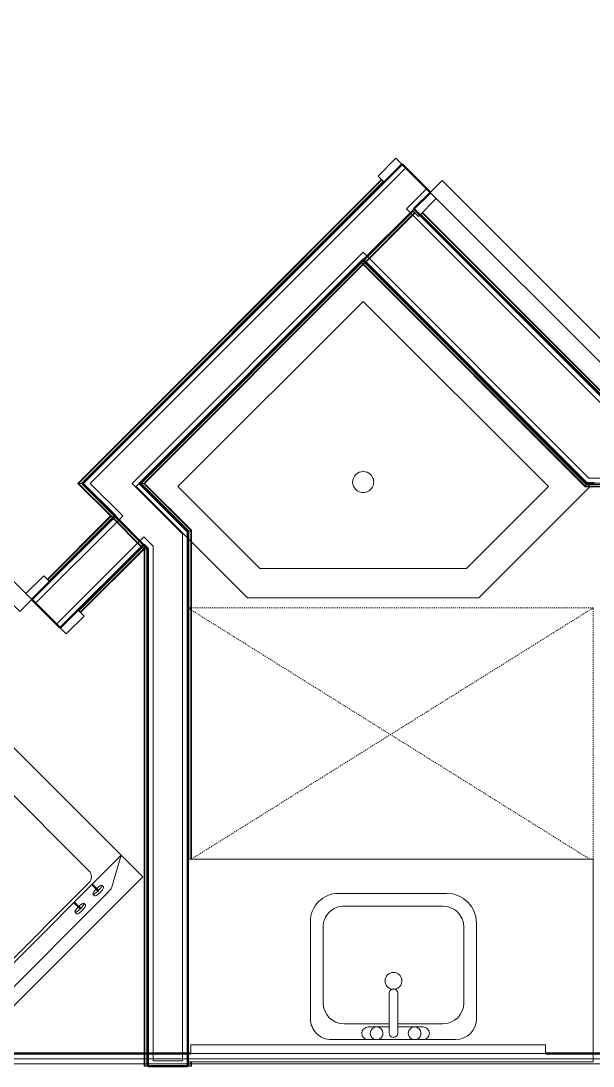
# Model space of a CAD drawing. Header units: inches. Extents: x -4235 to -464, y 9706 to 12425.
# Drawn here: x -2403.8 to -2336.1, y 11685.7 to 11809.5 of the extents above; entities that cross this region are included whole.
import ezdxf

# ---------------------------------------------------------------- set-up
doc = ezdxf.new("R2010")
doc.units = ezdxf.units.IN
doc.header["$MEASUREMENT"] = 0
doc.linetypes.add('Dash', pattern=[0.25, 0.125, -0.125])
for name, color, linetype, lineweight in [('0-1', 7, 'Continuous', 5), ('0-2', 10, 'Continuous', 9), ('A-DOOR-1', 7, 'Continuous', 9), ('A-DOOR-2', 90, 'Continuous', 20), ('A-DOOR-FRAM-1', 90, 'Continuous', 20), ('A-GENM-HDLN-1', 7, 'Dash', 9), ('A-GENM-HDLN-2', 254, 'Dash', 9), ('A-GENM-HDLN-3', 10, 'Dash', 9), ('A-WALL-1', 250, 'Continuous', 50), ('A-WALL-2', 50, 'Continuous', 13), ('A-WALL-3', 10, 'Continuous', 9), ('A-WALL-4', 254, 'Continuous', 9), ('A-WALL-5', 7, 'Continuous', 9), ('I-WALL-1', 250, 'Continuous', 50), ('I-WALL-2', 10, 'Continuous', 9), ('I-WALL-3', 254, 'Continuous', 9), ('I-WALL-4', 7, 'Continuous', 9), ('P-SANR-FIXT-1', 7, 'Continuous', 9), ('P-SANR-FIXT-2', 254, 'Continuous', 9), ('Q-CASE-1', 254, 'Continuous', 9), ('Q-CASE-2', 7, 'Continuous', 9), ('Q-CASE-3', 10, 'Continuous', 9), ('Q-SPCQ-1', 7, 'Continuous', 9)]:
    doc.layers.add(name, color=color, linetype=linetype, lineweight=lineweight)

# ---------------------------------------------------------------- blocks, each defined once
blk = doc.blocks.new('Basic Wall _ INT - W4BØF - _5_8 GYP - 2X4 WOOD_BATT_ - 5_8 GYP_ - ___-2690302-BACKGROUND - 1ST FLOOR')
at = {"layer": 'A-WALL-3'}
for p, q in [((-2384.04, 11749.02), (-2384.06, 11749.01)), ((-2383.86, 11749.09), (-2383.92, 11749.07)), ((-2383.71, 11749.15), (-2383.86, 11749.09)), ((-2383.65, 11749.18), (-2383.71, 11749.15)), ((-2384.06, 11685.74), (-2384.06, 11686.24)), ((-2384.06, 11685.74), (-2384.04, 11685.74)), ((-2383.92, 11685.74), (-2383.86, 11685.74)), ((-2383.86, 11685.74), (-2383.71, 11685.74)), ((-2383.71, 11686.24), (-2383.71, 11685.74)), ((-2383.71, 11685.74), (-2383.65, 11685.74))]:
    blk.add_line(p, q, dxfattribs=at)
at = {"layer": 'A-WALL-4'}
for p, q in [((-2384.06, 11710.24), (-2384.06, 11749.01)), ((-2383.71, 11749.15), (-2383.71, 11710.24)), ((-2384.02, 11685.74), (-2384.06, 11685.74)), ((-2384, 11685.74), (-2384.02, 11685.74)), ((-2383.94, 11685.74), (-2384, 11685.74)), ((-2383.94, 11685.74), (-2383.94, 11686.24)), ((-2383.86, 11685.74), (-2383.94, 11685.74)), ((-2383.65, 11685.74), (-2383.86, 11685.74)), ((-2383.65, 11686.24), (-2383.65, 11685.74))]:
    blk.add_line(p, q, dxfattribs=at)
at = {"layer": 'A-WALL-5'}
for p, q in [((-2383.94, 11710.24), (-2383.94, 11749.06)), ((-2383.65, 11749.18), (-2383.65, 11710.24))]:
    blk.add_line(p, q, dxfattribs=at)
at = {"layer": 'A-WALL-5', "flags": 128}
for points in [[(-2384.02, 11749.03), (-2384, 11749.03), (-2383.98, 11749.04), (-2383.96, 11749.05), (-2383.95, 11749.05), (-2383.94, 11749.06), (-2383.94, 11749.06)], [(-2383.94, 11749.06), (-2383.92, 11749.07), (-2383.86, 11749.09), (-2383.77, 11749.13), (-2383.65, 11749.18)]]:
    blk.add_lwpolyline(points, dxfattribs=at)
blk = doc.blocks.new('Basic Wall _ INT - W4BØF - _5_8 GYP - 2X4 WOOD_BATT_ - 5_8 GYP_ - ___-2690301-BACKGROUND - 1ST FLOOR')
at = {"layer": 'A-WALL-3'}
for p, q in [((-2389.16, 11746.89), (-2389.23, 11746.87)), ((-2389.02, 11746.95), (-2389.16, 11746.89)), ((-2388.95, 11746.98), (-2389.02, 11746.96)), ((-2388.81, 11747.04), (-2388.84, 11747.03)), ((-2389.16, 11687.24), (-2389.16, 11685.74)), ((-2388.81, 11685.74), (-2388.81, 11687.24)), ((-2389.23, 11685.74), (-2389.16, 11685.74)), ((-2389.16, 11685.74), (-2389.02, 11685.74)), ((-2389.02, 11685.74), (-2388.95, 11685.74)), ((-2388.84, 11685.74), (-2388.81, 11685.74))]:
    blk.add_line(p, q, dxfattribs=at)
at = {"layer": 'A-WALL-4'}
for p, q in [((-2389.16, 11746.89), (-2389.16, 11687.24)), ((-2388.81, 11687.24), (-2388.81, 11747.04)), ((-2389.23, 11687.24), (-2389.23, 11685.74)), ((-2388.94, 11687.24), (-2388.94, 11685.74)), ((-2388.94, 11685.74), (-2389.23, 11685.74)), ((-2388.93, 11685.74), (-2388.94, 11685.74)), ((-2388.91, 11685.74), (-2388.93, 11685.74)), ((-2388.9, 11685.74), (-2388.91, 11685.74)), ((-2388.88, 11685.74), (-2388.9, 11685.74)), ((-2388.86, 11685.74), (-2388.88, 11685.74)), ((-2388.81, 11685.74), (-2388.86, 11685.74))]:
    blk.add_line(p, q, dxfattribs=at)
at = {"layer": 'A-WALL-5'}
for p, q in [((-2389.23, 11746.87), (-2389.23, 11687.24)), ((-2388.94, 11746.99), (-2388.94, 11687.24))]:
    blk.add_line(p, q, dxfattribs=at)
at = {"layer": 'A-WALL-5', "flags": 128}
for points in [[(-2389.23, 11746.87), (-2389.11, 11746.92), (-2389.02, 11746.96), (-2388.96, 11746.98), (-2388.94, 11746.99)], [(-2388.94, 11746.99), (-2388.94, 11746.99), (-2388.93, 11746.99), (-2388.91, 11747), (-2388.9, 11747.01), (-2388.88, 11747.01), (-2388.86, 11747.02)]]:
    blk.add_lwpolyline(points, dxfattribs=at)
blk = doc.blocks.new('Basic Wall _ INT - W4BØF - _5_8 GYP - 2X4 WOOD_BATT_ - 5_8 GYP_ - ___-2690304-BACKGROUND - 1ST FLOOR')
at = {"layer": 'A-WALL-3'}
for p, q in [((-2397, 11754.73), (-2397.09, 11754.73)), ((-2396.79, 11754.73), (-2397, 11754.73)), ((-2396.7, 11754.73), (-2396.79, 11754.73)), ((-2396.5, 11754.73), (-2396.54, 11754.73)), ((-2393.1, 11750.83), (-2393.18, 11750.91)), ((-2393.03, 11750.76), (-2393.1, 11750.83)), ((-2389.54, 11747.27), (-2392.88, 11750.61)), ((-2392.64, 11750.87), (-2389.28, 11747.51)), ((-2389.32, 11747.05), (-2389.39, 11747.12)), ((-2389.24, 11746.97), (-2389.32, 11747.05)), ((-2389.23, 11746.87), (-2389.16, 11746.89)), ((-2389.16, 11746.89), (-2389.02, 11746.95)), ((-2389.02, 11746.96), (-2388.95, 11746.98)), ((-2388.84, 11747.03), (-2388.81, 11747.04))]:
    blk.add_line(p, q, dxfattribs=at)
at = {"layer": 'A-WALL-4'}
for p, q in [((-2393.18, 11750.91), (-2397, 11754.73)), ((-2396.5, 11754.73), (-2392.64, 11750.87)), ((-2393.14, 11750.79), (-2393.23, 11750.87)), ((-2389.59, 11747.23), (-2392.92, 11750.56)), ((-2392.72, 11750.77), (-2389.83, 11747.88)), ((-2389.81, 11747.86), (-2389.37, 11747.42)), ((-2389.28, 11747.51), (-2388.81, 11747.04)), ((-2389.37, 11747.01), (-2389.43, 11747.07)), ((-2389.28, 11746.93), (-2389.37, 11747.01)), ((-2389.16, 11746.89), (-2389.24, 11746.97))]:
    blk.add_line(p, q, dxfattribs=at)
at = {"layer": 'A-WALL-5'}
for p, q in [((-2393.23, 11750.87), (-2397.09, 11754.73)), ((-2396.68, 11754.73), (-2392.72, 11750.77)), ((-2389.37, 11747.42), (-2388.94, 11746.99)), ((-2389.23, 11746.87), (-2389.28, 11746.92))]:
    blk.add_line(p, q, dxfattribs=at)
at = {"layer": 'A-WALL-5', "flags": 128}
for points in [[(-2397.09, 11754.73), (-2396.92, 11754.73), (-2396.79, 11754.73), (-2396.71, 11754.73), (-2396.68, 11754.73)], [(-2396.68, 11754.73), (-2396.67, 11754.73), (-2396.66, 11754.73), (-2396.64, 11754.73), (-2396.62, 11754.73), (-2396.59, 11754.73), (-2396.56, 11754.73)], [(-2388.94, 11746.99), (-2388.96, 11746.98), (-2389.02, 11746.96), (-2389.11, 11746.92), (-2389.23, 11746.87)], [(-2388.86, 11747.02), (-2388.88, 11747.01), (-2388.9, 11747.01), (-2388.91, 11747), (-2388.93, 11746.99), (-2388.94, 11746.99), (-2388.94, 11746.99)]]:
    blk.add_lwpolyline(points, dxfattribs=at)
blk = doc.blocks.new('Basic Wall _ INT - W4BØF - _5_8 GYP - 2X4 WOOD_BATT_ - 5_8 GYP_ - ___-2690303-BACKGROUND - 1ST FLOOR')
at = {"layer": 'A-WALL-3'}
for p, q in [((-2389.75, 11754.73), (-2389.78, 11754.73)), ((-2389.5, 11754.73), (-2389.59, 11754.73)), ((-2389.29, 11754.73), (-2389.49, 11754.73)), ((-2389.2, 11754.73), (-2389.29, 11754.73)), ((-2384.06, 11749.01), (-2384.04, 11749.02)), ((-2383.92, 11749.07), (-2383.86, 11749.09)), ((-2383.86, 11749.09), (-2383.71, 11749.15)), ((-2383.71, 11749.15), (-2383.65, 11749.18))]:
    blk.add_line(p, q, dxfattribs=at)
at = {"layer": 'A-WALL-4'}
for p, q in [((-2389.78, 11754.73), (-2384.06, 11749.01)), ((-2383.71, 11749.15), (-2389.29, 11754.73))]:
    blk.add_line(p, q, dxfattribs=at)
at = {"layer": 'A-WALL-5'}
for p, q in [((-2383.94, 11749.06), (-2389.61, 11754.73)), ((-2383.65, 11749.18), (-2389.2, 11754.73))]:
    blk.add_line(p, q, dxfattribs=at)
at = {"layer": 'A-WALL-5', "flags": 128}
for points in [[(-2389.72, 11754.73), (-2389.69, 11754.73), (-2389.67, 11754.73), (-2389.64, 11754.73), (-2389.62, 11754.73), (-2389.61, 11754.73), (-2389.61, 11754.73)], [(-2389.61, 11754.73), (-2389.58, 11754.73), (-2389.5, 11754.73), (-2389.37, 11754.73), (-2389.2, 11754.73)], [(-2383.94, 11749.06), (-2383.94, 11749.06), (-2383.95, 11749.05), (-2383.96, 11749.05), (-2383.98, 11749.04), (-2384, 11749.03), (-2384.02, 11749.03)], [(-2383.65, 11749.18), (-2383.77, 11749.13), (-2383.86, 11749.09), (-2383.92, 11749.07), (-2383.94, 11749.06)]]:
    blk.add_lwpolyline(points, dxfattribs=at)
blk = doc.blocks.new('M_Sink Vanity-Square - 500 x 440mm-1352614-BACKGROUND - 1ST FLOOR')
at = {"layer": 'P-SANR-FIXT-1'}
for p, q in [((7.96, 7.09), (-6.72, 7.09)), ((3.62, 7.09), (-2.88, 7.09)), ((0.12, 6.33), (0.12, 1.59)), ((1.12, 6.33), (1.12, 1.59)), ((0.12, 5.22), (-5.22, 5.22)), ((-2.88, 5.59), (0.12, 5.59)), ((1.12, 5.59), (3.62, 5.59)), ((6.46, 5.22), (1.12, 5.22)), ((-9.22, 4.59), (-9.22, -6.73)), ((10.46, -6.91), (10.46, 4.59)), ((-7.72, 2.72), (-7.72, -6.23)), ((8.96, -6.23), (8.96, 2.72)), ((-5.22, -8.73), (6.46, -8.73)), ((-5.72, -10.23), (7.14, -10.23))]:
    blk.add_line(p, q, dxfattribs=at)
for centre, radius, start, end in [((-6.72, 4.59), 2.5, 90, 180), ((-2.88, 6.34), 0.75, 90, 270), ((-1.88, 6.34), 0.75, 360, 180), ((-1.88, 6.34), 0.75, 180, 0), ((0.62, 6.33), 0.5, 360, 180), ((2.62, 6.34), 0.75, 360, 180), ((2.62, 6.34), 0.75, 180, 360), ((3.62, 6.34), 0.75, 270, 90), ((7.96, 4.59), 2.5, 360, 90), ((-5.22, 2.72), 2.5, 90, 180), ((6.46, 2.72), 2.5, 0, 90), ((0.62, 1.59), 0.5, 180, 0), ((0.62, 0.13), 1, 360, 180), ((0.62, 0.13), 1, 180, 0), ((-5.72, -6.73), 3.5, 180, 270), ((-5.22, -6.23), 2.5, 180, 270), ((6.46, -6.23), 2.5, 270, 0), ((7.14, -6.91), 3.32, 270, 0)]:
    blk.add_arc(centre, radius, start, end, dxfattribs=at)
blk = doc.blocks.new('Bath Vanity - Bath Vanity 48_-2551079-BACKGROUND - 1ST FLOOR')
at = {"layer": 'Q-CASE-1'}
for p, q in [((24.74, 0), (-23.26, 0)), ((-23.26, 0), (-23.26, -1)), ((24.74, -24), (24.74, -1))]:
    blk.add_line(p, q, dxfattribs=at)
at = {"layer": 'Q-CASE-2'}
for p, q in [((-23.26, -1), (-23.26, -24)), ((-23.26, -24), (24.74, -24))]:
    blk.add_line(p, q, dxfattribs=at)
at = {"layer": 'Q-CASE-3'}
blk.add_line((24.74, -1), (24.74, 0), dxfattribs=at)
blk = doc.blocks.new('Shower Base-Corner - 38_ x 38_-1684436-BACKGROUND - 1ST FLOOR')
at = {"layer": 'P-SANR-FIXT-1'}
for p, q in [((0, 38), (18.62, 38)), ((0, 37.45), (0, 38)), ((18.62, 38), (38, 18.62)), ((3.49, 34.51), (17.18, 34.51)), ((3.49, 3.49), (3.49, 34.51)), ((17.18, 34.51), (34.51, 17.18)), ((38, 18.62), (38, 8.63)), ((34.51, 17.18), (34.51, 3.49)), ((34.51, 3.49), (3.49, 3.49))]:
    blk.add_line(p, q, dxfattribs=at)
for start, end in [(360, 180), (180, 0)]:
    blk.add_arc((18.62, 18.62), 1.25, start, end, dxfattribs=at)
at = {"layer": 'P-SANR-FIXT-2'}
for p, q in [((0, 0), (0, 37.45)), ((38, 8.63), (38, 0)), ((38, 0), (0, 0))]:
    blk.add_line(p, q, dxfattribs=at)
blk = doc.blocks.new('Basic Wall _ INT - W8BØF - _5_8 GYP - 2X8 WOOD_BATT_ - 5_8 GYP_ - ___-2704243-BACKGROUND - 1ST FLOOR')
at = {"layer": 'I-WALL-2'}
for p, q in [((-2329.49, 11759.63), (-2329.46, 11759.69)), ((-2329.46, 11759.69), (-2329.4, 11759.84)), ((-2329.4, 11759.84), (-2329.37, 11759.9)), ((-2329.54, 11759.49), (-2329.53, 11759.51))]:
    blk.add_line(p, q, dxfattribs=at)
at = {"layer": 'I-WALL-3'}
for p, q in [((-2356.58, 11786.52), (-2329.54, 11759.49)), ((-2329.4, 11759.84), (-2356.33, 11786.77))]:
    blk.add_line(p, q, dxfattribs=at)
at = {"layer": 'I-WALL-4'}
for p, q in [((-2329.49, 11759.61), (-2356.49, 11786.61)), ((-2329.37, 11759.9), (-2356.29, 11786.81)), ((-2329.53, 11759.53), (-2329.54, 11759.49))]:
    blk.add_line(p, q, dxfattribs=at)
at = {"layer": 'I-WALL-4', "flags": 128}
for points in [[(-2329.37, 11759.9), (-2329.42, 11759.78), (-2329.46, 11759.69), (-2329.48, 11759.63), (-2329.49, 11759.61)], [(-2329.49, 11759.61), (-2329.49, 11759.61), (-2329.5, 11759.6), (-2329.5, 11759.59), (-2329.51, 11759.57), (-2329.52, 11759.55), (-2329.53, 11759.53)]]:
    blk.add_lwpolyline(points, dxfattribs=at)
blk = doc.blocks.new('Basic Wall _ INT - W8BØF - _5_8 GYP - 2X8 WOOD_BATT_ - 5_8 GYP_ - ___-2699031-BACKGROUND - 1ST FLOOR')
at = {"layer": 'I-WALL-2'}
for p, q in [((-2363.59, 11780.92), (-2363.38, 11781.13)), ((-2363.54, 11780.97), (-2363.59, 11780.92)), ((-2363.44, 11781.07), (-2363.5, 11781.01)), ((-2363.34, 11780.76), (-2363.39, 11780.81)), ((-2363.38, 11781.13), (-2363.34, 11781.17)), ((-2363.25, 11780.68), (-2363.32, 11780.74)), ((-2363.3, 11781.22), (-2363.31, 11781.2)), ((-2336.83, 11754.71), (-2336.82, 11754.74)), ((-2336.99, 11754.32), (-2336.96, 11754.39)), ((-2336.96, 11754.39), (-2336.9, 11754.53)), ((-2336.9, 11754.53), (-2336.87, 11754.6))]:
    blk.add_line(p, q, dxfattribs=at)
at = {"layer": 'I-WALL-3'}
for p, q in [((-2363.38, 11780.72), (-2363.43, 11780.77)), ((-2363.34, 11781.17), (-2363.33, 11781.19)), ((-2363.33, 11781.19), (-2363.3, 11781.22)), ((-2363.3, 11781.22), (-2336.82, 11754.74)), ((-2363.3, 11780.63), (-2363.36, 11780.7)), ((-2336.96, 11754.39), (-2363.25, 11780.68))]:
    blk.add_line(p, q, dxfattribs=at)
at = {"layer": 'I-WALL-4'}
for p, q in [((-2363.38, 11781.13), (-2336.87, 11754.61)), ((-2336.99, 11754.32), (-2363.3, 11780.63)), ((-2336.82, 11754.74), (-2336.83, 11754.69))]:
    blk.add_line(p, q, dxfattribs=at)
at = {"layer": 'I-WALL-4', "flags": 128}
for points in [[(-2336.87, 11754.61), (-2336.88, 11754.59), (-2336.9, 11754.53), (-2336.94, 11754.44), (-2336.99, 11754.32)], [(-2336.83, 11754.69), (-2336.84, 11754.67), (-2336.85, 11754.65), (-2336.86, 11754.64), (-2336.86, 11754.62), (-2336.87, 11754.61), (-2336.87, 11754.61)]]:
    blk.add_lwpolyline(points, dxfattribs=at)
blk = doc.blocks.new('Basic Wall _ INT - W4BØF - _5_8 GYP - 2X4 WOOD_BATT_ - 5_8 GYP_ - ___-2690309-BACKGROUND - 1ST FLOOR')
at = {"layer": 'A-WALL-3'}
for p, q in [((-2336.82, 11754.74), (-2336.83, 11754.71)), ((-2336.96, 11754.39), (-2336.99, 11754.32)), ((-2336.9, 11754.53), (-2336.96, 11754.39)), ((-2336.87, 11754.6), (-2336.9, 11754.53))]:
    blk.add_line(p, q, dxfattribs=at)
at = {"layer": 'A-WALL-4'}
for p, q in [((-2336.82, 11754.74), (-2295.86, 11754.74)), ((-2295.86, 11754.39), (-2336.96, 11754.39))]:
    blk.add_line(p, q, dxfattribs=at)
at = {"layer": 'A-WALL-5'}
for p, q in [((-2336.83, 11754.69), (-2336.82, 11754.74)), ((-2295.86, 11754.32), (-2336.99, 11754.32)), ((-2336.87, 11754.61), (-2295.86, 11754.61))]:
    blk.add_line(p, q, dxfattribs=at)
at = {"layer": 'A-WALL-5', "flags": 128}
for points in [[(-2336.99, 11754.32), (-2336.94, 11754.44), (-2336.9, 11754.53), (-2336.88, 11754.59), (-2336.87, 11754.61)], [(-2336.87, 11754.61), (-2336.87, 11754.61), (-2336.86, 11754.62), (-2336.86, 11754.64), (-2336.85, 11754.65), (-2336.84, 11754.67), (-2336.83, 11754.69)]]:
    blk.add_lwpolyline(points, dxfattribs=at)
blk = doc.blocks.new('SWING - SINGLE - FLUSH - 2-10 x 6-8 - PRIVACY-3199407-BACKGROUND - 1ST FLOOR')
at = {"layer": 'A-DOOR-1'}
blk.add_arc((17, 2.37), 34.07, 93.3657, 180, dxfattribs=at)
at = {"layer": 'A-DOOR-2'}
for p, q in [((15, 2.37), (15, 36.38)), ((17, 36.38), (15, 36.38)), ((17, 2.37), (17, 36.38)), ((17, 2.37), (15, 2.37))]:
    blk.add_line(p, q, dxfattribs=at)
at = {"layer": 'A-DOOR-FRAM-1'}
for p, q in [((-17, 3.37), (-20, 3.37)), ((-20, 3.37), (-20, 2.37)), ((-17, 2.37), (-17, 3.37)), ((20, 3.37), (17, 3.37)), ((17, 3.37), (17, 2.37)), ((20, 2.37), (20, 3.37)), ((-20, 2.37), (-17, 2.37)), ((17, 2.37), (20, 2.37)), ((-17, -2.38), (-20, -2.38)), ((-20, -2.38), (-20, -3.38)), ((-17, -3.38), (-17, -2.38)), ((20, -2.38), (17, -2.38)), ((17, -2.38), (17, -3.38)), ((20, -3.38), (20, -2.38)), ((-20, -3.38), (-17, -3.38)), ((17, -3.38), (20, -3.38))]:
    blk.add_line(p, q, dxfattribs=at)
blk = doc.blocks.new('ADA Clearances - 30_x48_-V12-BACKGROUND - 1ST FLOOR')
at = {"layer": 'A-GENM-HDLN-1'}
for p, q in [((14.74, -23.59), (-15, 24)), ((14.75, 24), (-15, 24)), ((-15, 24), (-15, -23.59)), ((-14.74, -23.59), (14.75, 23.6))]:
    blk.add_line(p, q, dxfattribs=at)
at = {"layer": 'A-GENM-HDLN-2'}
for p, q in [((-15, -23.59), (-15, -23.69)), ((-15, -23.71), (-15, -23.78)), ((-15, -23.8), (-15, -23.85)), ((-14.9, -23.85), (-14.87, -23.8)), ((-14.87, -23.78), (-14.82, -23.71)), ((-14.81, -23.69), (-14.74, -23.59))]:
    blk.add_line(p, q, dxfattribs=at)
at = {"layer": 'A-GENM-HDLN-3'}
blk.add_line((-15, -24), (14.75, -24), dxfattribs=at)
blk = doc.blocks.new('Basic Wall _ INT - W4BØF - _5_8 GYP - 2X4 WOOD_BATT_ - 5_8 GYP_ - ___-2690314-BACKGROUND - 1ST FLOOR')
at = {"layer": 'A-WALL-3'}
for p, q in [((-2302.27, 11842.21), (-2302.28, 11842.23)), ((-2302.2, 11842.03), (-2302.22, 11842.09)), ((-2302.14, 11841.88), (-2302.2, 11842.02)), ((-2302.11, 11841.82), (-2302.14, 11841.88)), ((-2309.38, 11835.13), (-2306.02, 11838.49)), ((-2306.24, 11837.78), (-2308.69, 11835.33)), ((-2305.77, 11838.24), (-2306.21, 11837.8)), ((-2305.56, 11838.45), (-2305.63, 11838.39)), ((-2305.48, 11838.54), (-2305.56, 11838.45)), ((-2308.69, 11835.32), (-2309.13, 11834.89)), ((-2309.34, 11834.68), (-2309.42, 11834.59)), ((-2309.27, 11834.74), (-2309.34, 11834.68)), ((-2331.3, 11813.21), (-2329.18, 11815.33)), ((-2363.3, 11781.22), (-2357.46, 11787.05)), ((-2357.48, 11786.54), (-2363.04, 11780.97)), ((-2357.21, 11786.8), (-2357.47, 11786.54)), ((-2363.26, 11780.76), (-2363.34, 11780.68)), ((-2363.19, 11780.83), (-2363.25, 11780.76)), ((-2389.78, 11754.73), (-2389.75, 11754.73)), ((-2389.59, 11754.73), (-2389.5, 11754.73)), ((-2389.49, 11754.73), (-2389.29, 11754.73)), ((-2389.29, 11754.73), (-2389.2, 11754.73))]:
    blk.add_line(p, q, dxfattribs=at)
at = {"layer": 'A-WALL-4'}
for p, q in [((-2306.02, 11838.49), (-2302.28, 11842.23)), ((-2302.14, 11841.88), (-2305.48, 11838.54)), ((-2308.85, 11835.49), (-2306.38, 11837.95)), ((-2306.2, 11837.73), (-2308.64, 11835.28)), ((-2306.37, 11837.96), (-2305.93, 11838.4)), ((-2305.73, 11838.2), (-2306.17, 11837.76)), ((-2305.52, 11838.41), (-2305.58, 11838.34)), ((-2305.43, 11838.49), (-2305.52, 11838.41)), ((-2309.29, 11835.05), (-2308.85, 11835.49)), ((-2308.65, 11835.28), (-2309.09, 11834.84)), ((-2329.18, 11815.33), (-2309.41, 11835.1)), ((-2309.42, 11834.59), (-2328.93, 11815.09)), ((-2309.29, 11834.63), (-2309.38, 11834.55)), ((-2309.23, 11834.7), (-2309.29, 11834.63)), ((-2357.64, 11786.7), (-2357.37, 11786.96)), ((-2363.21, 11781.13), (-2357.66, 11786.68)), ((-2357.43, 11786.49), (-2363, 11780.93)), ((-2357.17, 11786.76), (-2357.43, 11786.5)), ((-2389.78, 11754.73), (-2363.3, 11781.22)), ((-2363.21, 11780.72), (-2363.29, 11780.63)), ((-2363.15, 11780.78), (-2363.21, 11780.72)), ((-2363.34, 11780.68), (-2389.29, 11754.73))]:
    blk.add_line(p, q, dxfattribs=at)
at = {"layer": 'A-WALL-5'}
for p, q in [((-2305.93, 11838.4), (-2302.23, 11842.1)), ((-2302.11, 11841.82), (-2305.43, 11838.49)), ((-2329.09, 11815.25), (-2309.32, 11835.02)), ((-2309.38, 11834.55), (-2328.89, 11815.04)), ((-2389.61, 11754.73), (-2363.21, 11781.13)), ((-2363.3, 11780.63), (-2389.2, 11754.73))]:
    blk.add_line(p, q, dxfattribs=at)
at = {"layer": 'A-WALL-5', "flags": 128}
for points in [[(-2302.26, 11842.19), (-2302.26, 11842.17), (-2302.25, 11842.15), (-2302.24, 11842.13), (-2302.24, 11842.12), (-2302.23, 11842.11), (-2302.23, 11842.1)], [(-2302.23, 11842.1), (-2302.22, 11842.09), (-2302.2, 11842.03), (-2302.16, 11841.94), (-2302.11, 11841.82)], [(-2389.61, 11754.73), (-2389.61, 11754.73), (-2389.62, 11754.73), (-2389.64, 11754.73), (-2389.67, 11754.73), (-2389.69, 11754.73), (-2389.72, 11754.73)], [(-2389.2, 11754.73), (-2389.37, 11754.73), (-2389.5, 11754.73), (-2389.58, 11754.73), (-2389.61, 11754.73)]]:
    blk.add_lwpolyline(points, dxfattribs=at)
blk = doc.blocks.new('Basic Wall _ INT - W4BØF - _5_8 GYP - 2X4 WOOD_BATT_ - 5_8 GYP_ - ___-2690313-BACKGROUND - 1ST FLOOR')
at = {"layer": 'A-WALL-3'}
for p, q in [((-2304.4, 11847.33), (-2304.42, 11847.39)), ((-2304.34, 11847.19), (-2304.4, 11847.33)), ((-2304.31, 11847.12), (-2304.33, 11847.18)), ((-2304.25, 11846.98), (-2304.26, 11847)), ((-2334.66, 11816.57), (-2332.54, 11818.69)), ((-2360.82, 11790.41), (-2358.7, 11792.53)), ((-2397.09, 11754.73), (-2397, 11754.73)), ((-2397, 11754.73), (-2396.79, 11754.73)), ((-2396.79, 11754.73), (-2396.7, 11754.73)), ((-2396.54, 11754.73), (-2396.5, 11754.73))]:
    blk.add_line(p, q, dxfattribs=at)
at = {"layer": 'A-WALL-4'}
for p, q in [((-2304.4, 11847.33), (-2332.78, 11818.94)), ((-2309, 11842.23), (-2304.25, 11846.98)), ((-2332.54, 11818.69), (-2309.01, 11842.22)), ((-2361.07, 11790.66), (-2378.82, 11772.91)), ((-2393.1, 11758.13), (-2360.82, 11790.41)), ((-2378.85, 11772.88), (-2397, 11754.73)), ((-2396.5, 11754.73), (-2393.14, 11758.09))]:
    blk.add_line(p, q, dxfattribs=at)
at = {"layer": 'A-WALL-5'}
for p, q in [((-2304.42, 11847.39), (-2332.83, 11818.99)), ((-2304.3, 11847.1), (-2332.62, 11818.78)), ((-2361.11, 11790.7), (-2397.09, 11754.73)), ((-2360.91, 11790.5), (-2396.68, 11754.73))]:
    blk.add_line(p, q, dxfattribs=at)
at = {"layer": 'A-WALL-5', "flags": 128}
for points in [[(-2304.42, 11847.39), (-2304.37, 11847.27), (-2304.33, 11847.18), (-2304.31, 11847.12), (-2304.3, 11847.1)], [(-2304.3, 11847.1), (-2304.3, 11847.1), (-2304.3, 11847.09), (-2304.29, 11847.08), (-2304.28, 11847.06), (-2304.28, 11847.04), (-2304.27, 11847.02)], [(-2396.68, 11754.73), (-2396.71, 11754.73), (-2396.79, 11754.73), (-2396.92, 11754.73), (-2397.09, 11754.73)], [(-2396.56, 11754.73), (-2396.59, 11754.73), (-2396.62, 11754.73), (-2396.64, 11754.73), (-2396.66, 11754.73), (-2396.67, 11754.73), (-2396.68, 11754.73)]]:
    blk.add_lwpolyline(points, dxfattribs=at)
blk = doc.blocks.new('Washer-Kenmore-2-Top_Load_Washing_Machine - 3_3 cu_ft_ Top Load Washer - White-2273096-BACKGROUND - 1ST FLOOR')
at = {"layer": 'Q-SPCQ-1'}
for p, q in [((13.6, 13.15), (-13.6, 13.15)), ((-13.6, 13.15), (-13.6, -13.15)), ((13.6, 13.15), (-13.6, 13.15)), ((-13.6, 13.15), (-13.6, -13.15)), ((13.6, -13.15), (13.6, 13.15)), ((13.6, -13.15), (13.6, 13.15)), ((-10.29, 11.36), (-13.6, 9.55)), ((9.35, 11.55), (-9.35, 11.55)), ((13.6, 9.55), (10.29, 11.36)), ((-9.47, 10.44), (-9.47, 10.71)), ((-8.78, 10.59), (-8.78, 9.66)), ((-8.66, 9.66), (-8.66, 10.59)), ((-7.97, 10.44), (-7.97, 10.71)), ((-6.47, 10.44), (-6.47, 10.71)), ((-5.78, 10.59), (-5.78, 9.66)), ((-5.66, 9.66), (-5.66, 10.59)), ((-4.97, 10.44), (-4.97, 10.71)), ((5.72, 10.46), (5.72, 10.71)), ((7.09, 10.42), (7.16, 10.75)), ((7.09, 9.83), (7.09, 10.42)), ((7.35, 10.42), (7.28, 10.75)), ((7.35, 9.8), (7.35, 10.42)), ((8.72, 10.46), (8.72, 10.71)), ((-13.6, 9.55), (7.15, 9.55)), ((-8.6, 9.15), (8.6, 9.15)), ((13.6, 9.55), (7.29, 9.55)), ((-9.6, -8.15), (-9.6, 8.15)), ((9.6, 8.15), (9.6, -8.15)), ((8.6, -9.15), (-8.6, -9.15)), ((-13.6, -13.15), (13.6, -13.15)), ((-13.6, -13.15), (13.6, -13.15))]:
    blk.add_line(p, q, dxfattribs=at)
for centre, start, end in [((-8.6, 8.15), 90, 180), ((8.6, 8.15), 360, 90), ((-8.6, -8.15), 180, 270), ((8.6, -8.15), 270, 0)]:
    blk.add_arc(centre, 1, start, end, dxfattribs=at)
for centre, major_axis, ratio, start_param, end_param in [((-9.31, 11.31), (1.01, 0), 0.242536, 1.614583, 2.916764), ((9.31, 11.31), (1.01, 0), 0.242536, 0.224828, 1.527009), ((-8.72, 10.44), (0.75, 0), 0.215587, 1.570796, 4.628959), ((-8.72, 10.71), (0.75, 0), 0.242536, 1.570796, 3.141593), ((-8.72, 10.59), (0.0625, 0), 0.242536, 0, 3.141593), ((-8.72, 10.71), (-0.75, 0), 0.242536, 3.141593, 4.712389), ((-8.72, 10.44), (-0.75, 0), 0.215587, 1.654226, 4.712389), ((-5.72, 10.44), (0.75, 0), 0.215587, 1.570796, 4.628959), ((-5.72, 10.71), (-0.75, 0), 0.242536, 4.712389, 6.283185), ((-5.72, 10.59), (-0.0625, 0), 0.242536, 3.141593, 6.283185), ((-5.72, 10.71), (-0.75, 0), 0.242536, 3.141593, 4.712389), ((-5.72, 10.44), (0.75, 0), 0.215587, 4.795819, 7.853982), ((7.22, 10.46), (1.5, 0), 0.242536, 1.570796, 4.623232), ((7.22, 10.71), (-1.5, 0), 0.242536, 4.712389, 6.283185), ((7.22, 10.75), (-0.0625, 0), 0.242536, 3.141593, 6.283185), ((7.22, 10.71), (-1.5, 0), 0.242536, 3.141593, 4.712389), ((7.22, 10.46), (-1.5, 0), 0.242536, 1.659953, 4.712389), ((-8.72, 9.66), (-0.0625, 0), 0.242536, 0, 3.141593), ((-5.72, 9.66), (-0.0625, 0), 0.242536, 0, 3.141593), ((20.42, 9.83), (-13.33, 0), 0.242536, 0, 0.103279), ((7.22, 9.5), (-0.0625, 0), 0.242412, 0, 3.141593), ((-5.88, 9.83), (13.23, 0), 0.242536, 6.179125, 6.274169)]:
    blk.add_ellipse(centre, major_axis=major_axis, ratio=ratio, start_param=start_param, end_param=end_param, dxfattribs=at)
blk = doc.blocks.new('Basic Wall _ INT - W4BØF - _5_8 GYP - 2X4 WOOD_BATT_ - 5_8 GYP_ - ___-2690296-BACKGROUND - 1ST FLOOR')
at = {"layer": 'A-WALL-3'}
for p, q in [((-2389.26, 11747.49), (-2389.28, 11747.51)), ((-2389.24, 11747.46), (-2389.19, 11747.42)), ((-2389.19, 11747.42), (-2388.99, 11747.22)), ((-2389.08, 11747.3), (-2389.14, 11747.36)), ((-2389.24, 11747.05), (-2389.32, 11746.97)), ((-2389.18, 11747.12), (-2389.24, 11747.05)), ((-2388.99, 11747.22), (-2389.03, 11747.26)), ((-2399.18, 11737.61), (-2397.06, 11739.73)), ((-2435.24, 11701.55), (-2433.12, 11703.67)), ((-2444.43, 11692.36), (-2443.99, 11692.8)), ((-2444.43, 11692.36), (-2444.41, 11692.34)), ((-2444.4, 11692.33), (-2444.43, 11692.36)), ((-2444.34, 11692.27), (-2444.4, 11692.33)), ((-2444.14, 11692.07), (-2444.34, 11692.27)), ((-2444.29, 11692.21), (-2444.23, 11692.15)), ((-2443.74, 11692.55), (-2444.18, 11692.11)), ((-2444.18, 11692.11), (-2444.14, 11692.07))]:
    blk.add_line(p, q, dxfattribs=at)
at = {"layer": 'A-WALL-4'}
for p, q in [((-2397.06, 11739.73), (-2389.28, 11747.51)), ((-2389.28, 11747.51), (-2389.25, 11747.48)), ((-2389.25, 11747.48), (-2389.24, 11747.46)), ((-2389.32, 11746.97), (-2396.81, 11739.48)), ((-2389.2, 11747.01), (-2389.28, 11746.92)), ((-2389.13, 11747.07), (-2389.2, 11747.01)), ((-2443.99, 11692.8), (-2435.24, 11701.55)), ((-2435, 11701.3), (-2443.74, 11692.55)), ((-2444.34, 11692.27), (-2443.9, 11692.71)), ((-2443.7, 11692.51), (-2444.14, 11692.07))]:
    blk.add_line(p, q, dxfattribs=at)
at = {"layer": 'A-WALL-5'}
for p, q in [((-2396.97, 11739.64), (-2389.19, 11747.42)), ((-2389.28, 11746.92), (-2396.77, 11739.44)), ((-2443.9, 11692.71), (-2435.16, 11701.46)), ((-2434.95, 11701.25), (-2443.7, 11692.51))]:
    blk.add_line(p, q, dxfattribs=at)
blk = doc.blocks.new('Basic Wall _ INT - W4BØF - _5_8 GYP - 2X4 WOOD_BATT_ - 5_8 GYP_ - ___-2690295-BACKGROUND - 1ST FLOOR')
at = {"layer": 'A-WALL-3'}
for p, q in [((-2392.89, 11751.12), (-2392.93, 11751.16)), ((-2392.93, 11751.16), (-2392.73, 11750.96)), ((-2392.79, 11751.01), (-2392.85, 11751.07)), ((-2392.73, 11750.96), (-2392.69, 11750.91)), ((-2392.64, 11750.87), (-2392.66, 11750.88)), ((-2402.54, 11740.97), (-2400.42, 11743.09)), ((-2438.6, 11704.91), (-2436.48, 11707.03)), ((-2447.88, 11695.81), (-2448.08, 11696.01)), ((-2448.08, 11696.01), (-2448.04, 11695.97)), ((-2447.6, 11696.41), (-2448.04, 11695.97)), ((-2448, 11695.92), (-2447.94, 11695.86)), ((-2447.82, 11695.75), (-2447.88, 11695.81)), ((-2447.79, 11695.72), (-2447.82, 11695.75)), ((-2447.81, 11695.73), (-2447.79, 11695.72)), ((-2447.79, 11695.72), (-2447.35, 11696.16))]:
    blk.add_line(p, q, dxfattribs=at)
at = {"layer": 'A-WALL-4'}
for p, q in [((-2392.92, 11751.09), (-2392.99, 11751.01)), ((-2393.18, 11750.82), (-2400.67, 11743.34)), ((-2400.42, 11743.09), (-2392.64, 11750.87)), ((-2392.69, 11750.91), (-2392.67, 11750.9)), ((-2392.67, 11750.9), (-2392.64, 11750.87)), ((-2438.85, 11705.15), (-2447.6, 11696.41)), ((-2447.35, 11696.16), (-2438.6, 11704.91)), ((-2447.64, 11696.45), (-2448.08, 11696.01)), ((-2447.44, 11696.25), (-2447.88, 11695.81))]:
    blk.add_line(p, q, dxfattribs=at)
at = {"layer": 'A-WALL-5'}
for p, q in [((-2392.96, 11751.13), (-2393.04, 11751.06)), ((-2393.23, 11750.87), (-2400.71, 11743.38)), ((-2392.73, 11750.96), (-2400.51, 11743.18)), ((-2438.89, 11705.2), (-2447.64, 11696.45)), ((-2438.69, 11704.99), (-2447.44, 11696.25))]:
    blk.add_line(p, q, dxfattribs=at)
blk = doc.blocks.new('SWING - DOUBLE - FLUSH - 4-0 x 6-8 - DUMMY-3207495-BACKGROUND - 1ST FLOOR')
at = {"layer": 'A-DOOR-1'}
for p, q in [((-27, 2.375), (-27, 3.375)), ((-27, 3.375), (-24, 3.375)), ((-24, 3.375), (-24, 2.375)), ((24, 2.375), (24, 3.375)), ((24, 3.375), (27, 3.375)), ((27, 3.375), (27, 2.375)), ((-24, 2.375), (-27, 2.375)), ((27, 2.375), (24, 2.375)), ((-27, -2.375), (-24, -2.375)), ((-27, -3.375), (-27, -2.375)), ((-24, -2.375), (-24, -3.375)), ((24, -2.375), (27, -2.375)), ((24, -3.375), (24, -2.375)), ((27, -2.375), (27, -3.375)), ((-24, -3.375), (-27, -3.375)), ((27, -3.375), (24, -3.375))]:
    blk.add_line(p, q, dxfattribs=at)
for centre, start, end in [((-24, -2.375), 270, 0), ((24, -2.375), 180, 270)]:
    blk.add_arc(centre, 24, start, end, dxfattribs=at)
at = {"layer": 'A-DOOR-2'}
for p, q in [((-22, -2.375), (-24, -2.375)), ((-22, -26.375), (-22, -2.375)), ((22, -2.375), (24, -2.375)), ((22, -26.375), (22, -2.375)), ((-24, -3.375), (-24, -26.375)), ((24, -3.375), (24, -26.375)), ((-24, -26.375), (-22, -26.375)), ((24, -26.375), (22, -26.375))]:
    blk.add_line(p, q, dxfattribs=at)
blk = doc.blocks.new('BATHROOM MIRROR - BATHROOM MIRROR 42_-2844766-BACKGROUND - 1ST FLOOR')
at = {"layer": 'Q-CASE-2'}
for p, q in [((-20.26, -23), (21.74, -23)), ((-20.26, -23), (-20.26, -24)), ((21.74, -24), (21.74, -23)), ((21.74, -24), (-20.26, -24))]:
    blk.add_line(p, q, dxfattribs=at)
at = {"layer": 'Q-CASE-3'}
blk.add_line((18.74, -24), (-17.26, -24), dxfattribs=at)
blk = doc.blocks.new('CTR - 1st Phase - Unit Layouts_rvt-1-BACKGROUND - 1ST FLOOR')
at = {"layer": 'A-WALL-1'}
for p, q in [((-2358.7, 11792.53), (-2393.14, 11758.09)), ((-2355.34, 11789.17), (-2358.7, 11792.53)), ((-2357.29, 11787.23), (-2355.34, 11789.17)), ((-2389.78, 11754.73), (-2363.3, 11781.22)), ((-2393.14, 11758.09), (-2396.06, 11755.17)), ((-2396.06, 11755.17), (-2396.5, 11754.73)), ((-2396.5, 11754.73), (-2392.64, 11750.87)), ((-2384.06, 11749.01), (-2389.78, 11754.73)), ((-2392.64, 11750.87), (-2402.54, 11740.97)), ((-2384.06, 11748.12), (-2384.06, 11749.01)), ((-2399.18, 11737.61), (-2389.28, 11747.51)), ((-2389.28, 11747.51), (-2388.81, 11747.04)), ((-2384.06, 11742.29), (-2384.06, 11748.12)), ((-2388.81, 11747.04), (-2388.81, 11685.74)), ((-2384.06, 11685.74), (-2384.06, 11742.29)), ((-2402.54, 11740.97), (-2399.18, 11737.61)), ((-2388.81, 11685.74), (-2388.19, 11685.74)), ((-2388.19, 11685.74), (-2384.69, 11685.74)), ((-2384.69, 11685.74), (-2384.06, 11685.74))]:
    blk.add_line(p, q, dxfattribs=at)
at = {"layer": 'A-WALL-2'}
for p, q in [((-2358.26, 11792.09), (-2392.7, 11757.65)), ((-2355.78, 11789.61), (-2358.17, 11787.23)), ((-2358.17, 11787.23), (-2357.73, 11786.79)), ((-2329.8, 11758.86), (-2357.73, 11786.79)), ((-2363.3, 11782.1), (-2390.23, 11755.17)), ((-2363.3, 11782.1), (-2362.85, 11781.66)), ((-2336.56, 11755.36), (-2362.85, 11781.66)), ((-2395.62, 11754.73), (-2393.14, 11757.2)), ((-2393.14, 11757.2), (-2392.7, 11757.65)), ((-2391.76, 11750.87), (-2395.62, 11754.73)), ((-2390.67, 11754.73), (-2390.23, 11755.17)), ((-2384.69, 11748.75), (-2390.67, 11754.73)), ((-2326.3, 11755.36), (-2336.56, 11755.36)), ((-2392.2, 11750.43), (-2402.1, 11740.53)), ((-2391.76, 11750.87), (-2392.2, 11750.43)), ((-2384.69, 11748.75), (-2384.69, 11743.8)), ((-2389.72, 11747.95), (-2399.62, 11738.05)), ((-2389.28, 11748.39), (-2389.72, 11747.95)), ((-2388.19, 11747.3), (-2389.28, 11748.39)), ((-2388.19, 11747.3), (-2388.19, 11746.41)), ((-2388.19, 11746.41), (-2388.19, 11686.36)), ((-2384.69, 11743.8), (-2384.69, 11742.91)), ((-2384.69, 11742.91), (-2384.69, 11686.36)), ((-2388.19, 11686.36), (-2384.69, 11686.36))]:
    blk.add_line(p, q, dxfattribs=at)
at = {"layer": 'A-WALL-3'}
for p, q in [((-2358.7, 11792.53), (-2360.82, 11790.41)), ((-2360.82, 11790.41), (-2393.14, 11758.09)), ((-2389.78, 11754.73), (-2363.59, 11780.92)), ((-2363.59, 11780.92), (-2363.44, 11781.07)), ((-2396.5, 11754.73), (-2393.14, 11758.09)), ((-2396.5, 11754.73), (-2392.93, 11751.16)), ((-2384.06, 11749.01), (-2389.78, 11754.73)), ((-2392.93, 11751.16), (-2392.78, 11751.01)), ((-2392.93, 11750.57), (-2400.42, 11743.09)), ((-2392.85, 11750.66), (-2392.89, 11750.61)), ((-2392.67, 11750.84), (-2392.74, 11750.76)), ((-2384.06, 11749.01), (-2384.06, 11742.29)), ((-2389.57, 11747.22), (-2389.49, 11747.3)), ((-2389.49, 11747.3), (-2389.42, 11747.37)), ((-2389.14, 11747.37), (-2388.99, 11747.22)), ((-2397.06, 11739.73), (-2389.57, 11747.22)), ((-2388.99, 11747.22), (-2388.81, 11747.04)), ((-2388.81, 11747.04), (-2388.81, 11687.24)), ((-2400.42, 11743.09), (-2402.54, 11740.97)), ((-2384.06, 11710.24), (-2384.06, 11742.29)), ((-2399.18, 11737.61), (-2397.06, 11739.73)), ((-2388.81, 11687.24), (-2388.81, 11685.74)), ((-2384.06, 11685.74), (-2388.81, 11685.74)), ((-2384.06, 11685.74), (-2384.06, 11686.24))]:
    blk.add_line(p, q, dxfattribs=at)
at = {"layer": 'A-WALL-4'}
for p, q in [((-2358.7, 11792.53), (-2355.34, 11789.17)), ((-2399.18, 11737.61), (-2402.54, 11740.97))]:
    blk.add_line(p, q, dxfattribs=at)
at = {"layer": 'I-WALL-1'}
for p, q in [((-2329.54, 11759.49), (-2357.29, 11787.23)), ((-2363.3, 11781.22), (-2336.82, 11754.74)), ((-2336.82, 11754.74), (-2335.93, 11754.74))]:
    blk.add_line(p, q, dxfattribs=at)
at = {"layer": 'I-WALL-2'}
for p, q in [((-2329.54, 11759.49), (-2356.58, 11786.52)), ((-2363.14, 11781.06), (-2363.09, 11781.01)), ((-2363.07, 11780.99), (-2363, 11780.92)), ((-2363, 11780.92), (-2336.82, 11754.74)), ((-2324.79, 11754.74), (-2336.82, 11754.74))]:
    blk.add_line(p, q, dxfattribs=at)
at = {"layer": '0-2'}
for name, p in [('Basic Wall _ INT - W4BØF - _5_8 GYP - 2X4 WOOD_BATT_ - 5_8 GYP_ - ___-2690313-BACKGROUND - 1ST FLOOR', (0, 0)), ('Basic Wall _ INT - W4BØF - _5_8 GYP - 2X4 WOOD_BATT_ - 5_8 GYP_ - ___-2690314-BACKGROUND - 1ST FLOOR', (0, 0)), ('Basic Wall _ INT - W8BØF - _5_8 GYP - 2X8 WOOD_BATT_ - 5_8 GYP_ - ___-2704243-BACKGROUND - 1ST FLOOR', (0, 0)), ('Basic Wall _ INT - W8BØF - _5_8 GYP - 2X8 WOOD_BATT_ - 5_8 GYP_ - ___-2699031-BACKGROUND - 1ST FLOOR', (0, 0)), ('Basic Wall _ INT - W4BØF - _5_8 GYP - 2X4 WOOD_BATT_ - 5_8 GYP_ - ___-2690304-BACKGROUND - 1ST FLOOR', (0, 0)), ('Basic Wall _ INT - W4BØF - _5_8 GYP - 2X4 WOOD_BATT_ - 5_8 GYP_ - ___-2690303-BACKGROUND - 1ST FLOOR', (0, 0)), ('Basic Wall _ INT - W4BØF - _5_8 GYP - 2X4 WOOD_BATT_ - 5_8 GYP_ - ___-2690309-BACKGROUND - 1ST FLOOR', (0, 0)), ('Basic Wall _ INT - W4BØF - _5_8 GYP - 2X4 WOOD_BATT_ - 5_8 GYP_ - ___-2690295-BACKGROUND - 1ST FLOOR', (0, 0)), ('Basic Wall _ INT - W4BØF - _5_8 GYP - 2X4 WOOD_BATT_ - 5_8 GYP_ - ___-2690302-BACKGROUND - 1ST FLOOR', (0, 0)), ('Basic Wall _ INT - W4BØF - _5_8 GYP - 2X4 WOOD_BATT_ - 5_8 GYP_ - ___-2690296-BACKGROUND - 1ST FLOOR', (0, 0)), ('Basic Wall _ INT - W4BØF - _5_8 GYP - 2X4 WOOD_BATT_ - 5_8 GYP_ - ___-2690301-BACKGROUND - 1ST FLOOR', (0, 0)), ('BATHROOM MIRROR - BATHROOM MIRROR 42_-2844766-BACKGROUND - 1ST FLOOR', (-2363.44, 11711.24))]:
    blk.add_blockref(name, p, dxfattribs=at)
for name, p, rotation in [('SWING - SINGLE - FLUSH - 2-10 x 6-8 - PRIVACY-3199407-BACKGROUND - 1ST FLOOR', (-2345, 11802.87), 224.9999999999984), ('Shower Base-Corner - 38_ x 38_-1684436-BACKGROUND - 1ST FLOOR', (-2363.3, 11781.22), 224.9999999999824), ('SWING - DOUBLE - FLUSH - 4-0 x 6-8 - DUMMY-3207495-BACKGROUND - 1ST FLOOR', (-2417.83, 11722.32), 224.9999999999985), ('ADA Clearances - 30_x48_-V12-BACKGROUND - 1ST FLOOR', (-2360.06, 11724.99), 269.99999999993), ('Washer-Kenmore-2-Top_Load_Washing_Machine - 3_3 cu_ft_ Top Load Washer - White-2273096-BACKGROUND - 1ST FLOOR', (-2408.33, 11707.83), 225.0000000001031), ('Bath Vanity - Bath Vanity 48_-2551079-BACKGROUND - 1ST FLOOR', (-2359.33, 11686.24), 180), ('M_Sink Vanity-Square - 500 x 440mm-1352614-BACKGROUND - 1ST FLOOR', (-2359.09, 11695.96), 180)]:
    blk.add_blockref(name, p, dxfattribs=dict(at, rotation=rotation))
blk = doc.blocks.new('CTR - 1st Phase - Common Walls_rvt-1-BACKGROUND - 1ST FLOOR')
at = {"layer": 'A-WALL-2'}
for p, q in [((-2105.82, 11686.61), (-2437.8, 11686.61)), ((-2105.82, 11685.99), (-2437.18, 11685.99))]:
    blk.add_line(p, q, dxfattribs=at)
at = {"layer": 'I-WALL-1'}
for p, q in [((-2383.71, 11687.24), (-2438.43, 11687.24)), ((-2105.82, 11687.24), (-2341.71, 11687.24))]:
    blk.add_line(p, q, dxfattribs=at)
at = {"layer": 'I-WALL-2'}
for p, q in [((-2389.11, 11687.24), (-2389.23, 11687.24)), ((-2389.02, 11687.24), (-2389.11, 11687.24)), ((-2388.96, 11687.24), (-2389.02, 11687.24)), ((-2388.2, 11687.24), (-2388.81, 11687.24)), ((-2384.69, 11687.24), (-2388.19, 11687.24)), ((-2384.06, 11687.24), (-2384.68, 11687.24))]:
    blk.add_line(p, q, dxfattribs=at)
at = {"layer": 'I-WALL-3'}
blk.add_line((-2389.23, 11687.24), (-2438.43, 11687.24), dxfattribs=at)

msp = doc.modelspace()

# ---------------------------------------------------------------- block references
at = {"layer": '0-1'}
for name in ['CTR - 1st Phase - Unit Layouts_rvt-1-BACKGROUND - 1ST FLOOR', 'CTR - 1st Phase - Common Walls_rvt-1-BACKGROUND - 1ST FLOOR']:
    msp.add_blockref(name, (0, 0), dxfattribs=at)

doc.saveas('drawing.dxf')
